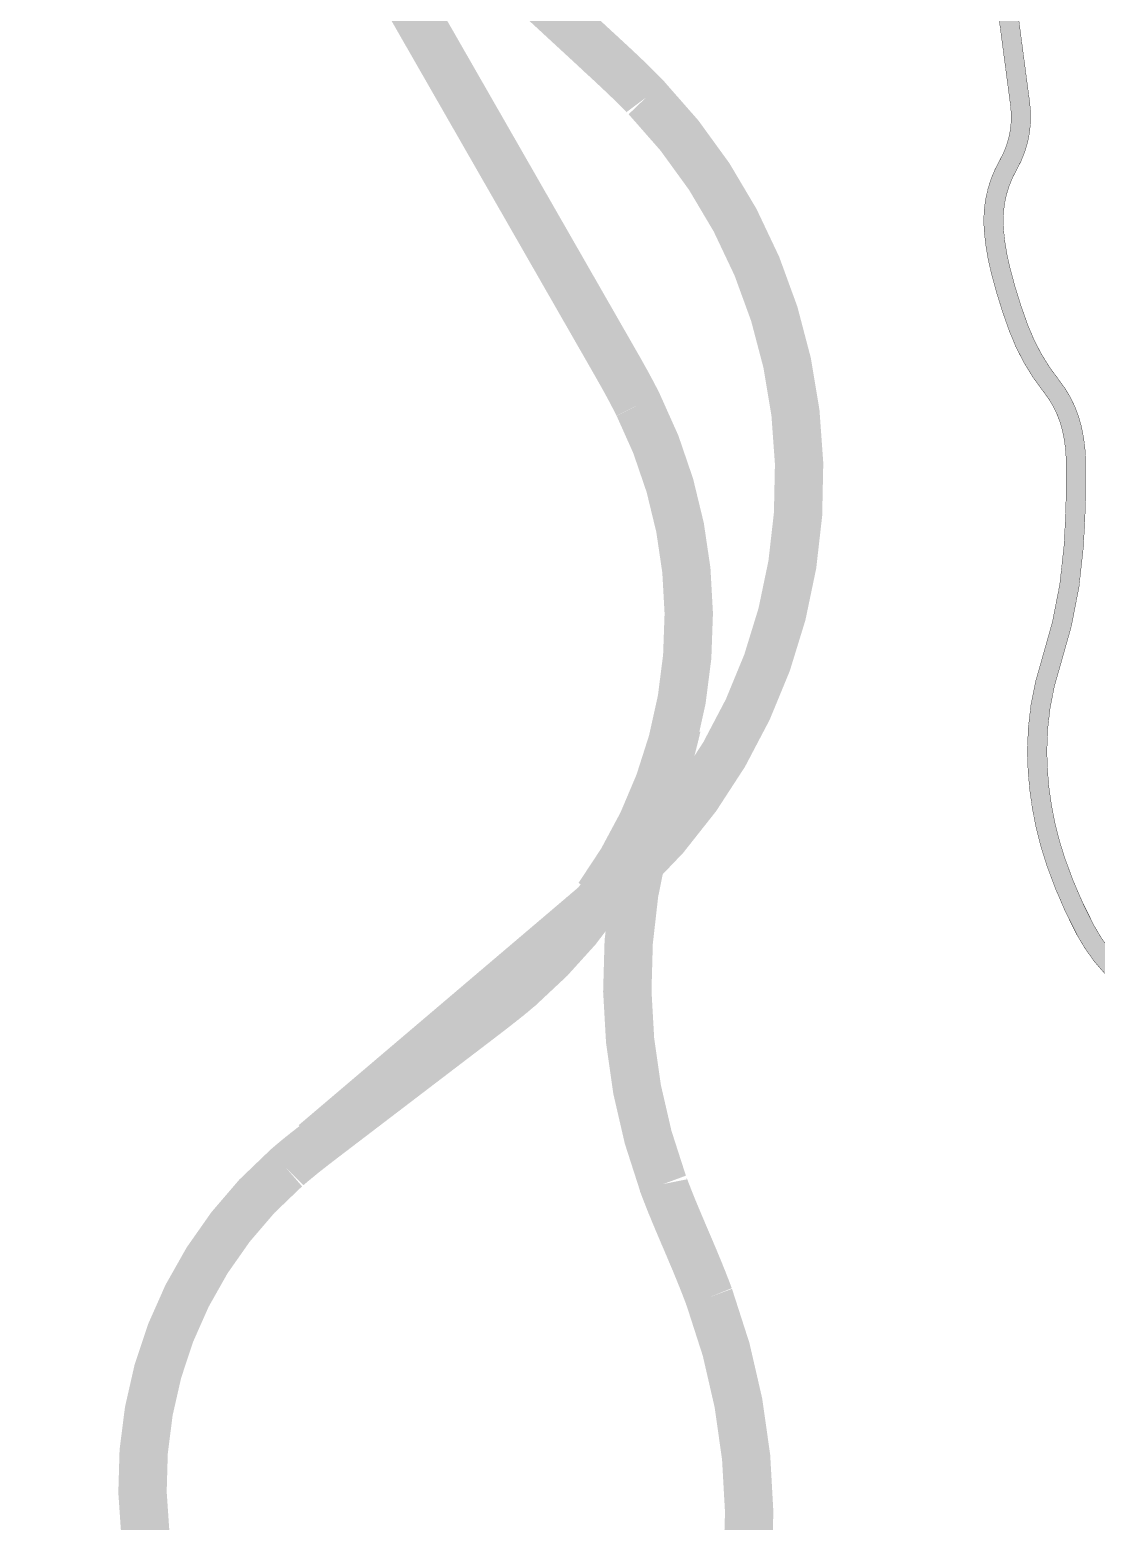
# Model space of a CAD drawing. Header units: millimetres. Extents: x 35362846 to 35427064, y 2977703 to 3025069.
# Drawn here: x 35381434 to 35384740, y 3001088 to 3005714 of the extents above; entities that cross this region are included whole.
import ezdxf

# ---------------------------------------------------------------- set-up
doc = ezdxf.new("R2010")
doc.units = ezdxf.units.MM
doc.linetypes.add('ACAD_ISO03W100', pattern=[30, 12, -18])
doc.layers.add('zhix', color=7, linetype='Continuous', lineweight=100)

msp = doc.modelspace()

# ---------------------------------------------------------------- linework, layer by layer
at = {"color": 7, "lineweight": 30, "const_width": 1}
for points in [[(35384811, 3002828.1, -0.066178), (35384733.9, 3002935.7, -0.040011), (35384643.7, 3003143.5, -0.040444), (35384602, 3003307.9, -0.040658), (35384587.4, 3003475.9, -0.080631), (35384629.6, 3003744.5, 0.06217), (35384700.6, 3004109.1, 0.020666), (35384707.8, 3004375.3, 0.053226), (35384694.7, 3004483.6, 0.111514), (35384625, 3004628.1, -0.078745), (35384527.7, 3004800.4, -0.027664), (35384473.1, 3004975.9, -0.040755), (35384453, 3005096.4, -0.151895), (35384493.8, 3005280.4, 0.164071), (35384534.5, 3005487.2, 0.000046), (35384501.4, 3005737.9, 0.000043), (35384466, 3006006.4, 0.000006), (35384429.8, 3006280.8, -0.000003), (35384373.8, 3006704.4, -0.004654)], [(35384811, 3002828.1, -0.066178), (35384733.9, 3002935.7, -0.040011), (35384643.7, 3003143.5, -0.040444), (35384602, 3003307.9, -0.040658), (35384587.4, 3003475.9, -0.080631), (35384629.6, 3003744.5, 0.06217), (35384700.6, 3004109.1, 0.020666), (35384707.8, 3004375.3, 0.053226), (35384694.7, 3004483.6, 0.111514), (35384625, 3004628.1, -0.078745), (35384527.7, 3004800.4, -0.027664), (35384473.1, 3004975.9, -0.040755), (35384453, 3005096.4, -0.151895), (35384493.8, 3005280.4, 0.164071), (35384534.5, 3005487.2, 0.000046), (35384501.4, 3005737.9, 0.000043), (35384466, 3006006.4, 0.000006), (35384429.8, 3006280.8, -0.000003), (35384373.8, 3006704.4, -0.004654)], [(35384767.2, 3002787, -0.066178), (35384680.9, 3002907.4, -0.040011), (35384586.9, 3003124.1, -0.040444), (35384542.8, 3003297.9, -0.040658), (35384527.4, 3003475.6, -0.080631), (35384572.6, 3003763.2, 0.06217), (35384640.8, 3004113.2, 0.020666), (35384647.8, 3004374.5, 0.053226), (35384636.2, 3004470.1, 0.111514), (35384578, 3004590.8, -0.078745), (35384471.5, 3004779.4, -0.027664), (35384414.9, 3004961.2, -0.040755), (35384393.2, 3005091.4, -0.151895), (35384441.7, 3005310.2, 0.164071), (35384475, 3005479.4, 0.000046), (35384441.9, 3005730, 0.000043), (35384406.5, 3005998.6, 0.000006), (35384370.3, 3006272.9, -0.000003), (35384314.3, 3006696.5, -0.004654)], [(35384767.2, 3002787, -0.066178), (35384680.9, 3002907.4, -0.040011), (35384586.9, 3003124.1, -0.040444), (35384542.8, 3003297.9, -0.040658), (35384527.4, 3003475.6, -0.080631), (35384572.6, 3003763.2, 0.06217), (35384640.8, 3004113.2, 0.020666), (35384647.8, 3004374.5, 0.053226), (35384636.2, 3004470.1, 0.111514), (35384578, 3004590.8, -0.078745), (35384471.5, 3004779.4, -0.027664), (35384414.9, 3004961.2, -0.040755), (35384393.2, 3005091.4, -0.151895), (35384441.7, 3005310.2, 0.164071), (35384475, 3005479.4, 0.000046), (35384441.9, 3005730, 0.000043), (35384406.5, 3005998.6, 0.000006), (35384370.3, 3006272.9, -0.000003), (35384314.3, 3006696.5, -0.004654)]]:
    msp.add_lwpolyline(points, format="xyb", dxfattribs=at)
at = {"color": 7, "linetype": 'ACAD_ISO03W100', "lineweight": 30, "ltscale": 10, "const_width": 60, "flags": 128}
msp.add_lwpolyline([(35418866.2, 2978379, 0.00408), (35418596.8, 2978693.1, 0.004791), (35418362.6, 2978956.6, 0.000354), (35418239.2, 2979092.6, 0.003996), (35418228.1, 2979104.6, 0.067922), (35418130.9, 2979183.4, 0.051225), (35417981.4, 2979254.5, 0.009162), (35417860.1, 2979295.1, 0.017071), (35417793.9, 2979313.4, 0.003191), (35417664.5, 2979343.7, -0.002779), (35417515.8, 2979378.4, -0.00539), (35417279.6, 2979437.5, 0.004922), (35417021.1, 2979502.5, 0.037663), (35416897.7, 2979522.6, -0.03128), (35416749, 2979544.8, -0.053256), (35416561.7, 2979606.3, -0.060444), (35416413, 2979696.4, -0.007588), (35416234.3, 2979841, 0.006847), (35416036.6, 2980001.5, 0.000269), (35415709.9, 2980259.1, -0.000284), (35415399.9, 2980503.6, -0.004911), (35414938.6, 2980875.2, 0.012423), (35414754, 2981019.3, 0.022839), (35414740, 2981028.8, 0.001543), (35414525.8, 2981158.3, 0.010641), (35414147.8, 2981374.4, 0.041104), (35414044.6, 2981420.1, 0.069015), (35413989.5, 2981431, 0.030578), (35413863.2, 2981430.6, 0.031152), (35413746.1, 2981415.8, 0.023526), (35413594.1, 2981379.3, 0.09893), (35413417.6, 2981287.4, -0.098334), (35413240.1, 2981194.7, -0.040735), (35413083.5, 2981162.4, -0.057251), (35412969.5, 2981161.5, -0.032707), (35412844.6, 2981183.2, -0.068284), (35412787.9, 2981205.4, -0.006478), (35412708.2, 2981251.4, -0.00631), (35412627.7, 2981300.6, -0.00711), (35412453, 2981413.9, 0.016112), (35412375, 2981462.5, 0.006031), (35412355.7, 2981473.4, -0.001887), (35412293.4, 2981507.8, -0.031059), (35412115.8, 2981621.9, 0.058562), (35412018.1, 2981677.2, 0.074558), (35411972.8, 2981688.8, 0.023372), (35411824.6, 2981696.9, 0.031359), (35411658.6, 2981687.7, -0.046373), (35411546.1, 2981684.9, -0.013686), (35411441.8, 2981694.8, -0.015348), (35411349.5, 2981709.1, -0.009765), (35411222.9, 2981735.2, -0.009876), (35411098.7, 2981765.9, -0.010304), (35410982.9, 2981799.6, -0.003732), (35410665.7, 2981901.5, -0.011102), (35410325.7, 2982022, -0.019593), (35410137.6, 2982102.1, -0.046253), (35410000.5, 2982183.1, 0.027806), (35409777.8, 2982325.9, 0.038888), (35409137, 2982625.4, -0.041892), (35408543.6, 2982907.1, -0.012072), (35408137.3, 2983156.8, 0.016325), (35407835.3, 2983338.9, 0.005319), (35407527.4, 2983506.8, -0.009278), (35407351.6, 2983604.5, -0.002427), (35407251.1, 2983663.4, -0.001072), (35407024.6, 2983798.5, -0.005689), (35406755.9, 2983963.7, -0.023674), (35406693.7, 2984007.1, -0.028773), (35406654.5, 2984041.2, 0.013707), (35406574.3, 2984115.1, 0.00911), (35406364.5, 2984291.5, 0.004021), (35405878.9, 2984678.5, 0.011893), (35405195.9, 2985188.2, 0.018313), (35404733, 2985492, 0.007204), (35404263.5, 2985766.8, 0.008684), (35403867, 2985982.4, 0.000159), (35403714.4, 2986061.8, 0.000046), (35403186.2, 2986336.7, 0.00152), (35402876.1, 2986496.8, -0.002619), (35402696.3, 2986590.2, -0.160091), (35402640.3, 2986648, -0.04925), (35402551.8, 2986887.9, -0.091163), (35402531.9, 2987160, 0.101587), (35402509, 2987404.2, 0.031939), (35402455.4, 2987546.6, 0.061238), (35402414, 2987614.6, 0.066056), (35402315.7, 2987710, 0.060611), (35402186.1, 2987783.8, 0.013787), (35402000.7, 2987855.4, 0.005566), (35401535.2, 2988014.8, 0.005933), (35401024.9, 2988176.6, 0.060875), (35400973.3, 2988185.6, 0.033224), (35400911.1, 2988184.7, 0.007665), (35400643, 2988158.9, 0.016593), (35400459.3, 2988132.1, -0.061093), (35400408.8, 2988129.3, -0.014976), (35400290.7, 2988140.6, 0.003437), (35399777.5, 2988202.1, 0.001665), (35399411.5, 2988242.1, -0.004914), (35399287.6, 2988256.5, -0.047131), (35399187.2, 2988278.8, -0.017709), (35398930.6, 2988372.2, -0.000111), (35398779.7, 2988433.3, -0.000064), (35398519.9, 2988538.6, -0.000203), (35398073.5, 2988719.8, -0.000406), (35397849.8, 2988811, -0.034138), (35397734.3, 2988867.6, -0.048797), (35397661.1, 2988920, -0.026938), (35397646.4, 2988934.4, -0.001673), (35397423.8, 2989177.9, -0.010211), (35396545.8, 2990185.3, -0.111617), (35396489.3, 2990295.5, -0.00203), (35396470.1, 2990371.7, -0.000724), (35396417.2, 2990585.7, -0.000368), (35396317.1, 2990994.7, -0.001366), (35396290.5, 2991105, -0.050222), (35396256.9, 2991355.6, 0.034229), (35396219.3, 2991724.2, 0.006561), (35396183.3, 2991919, 0.00586), (35396137.5, 2992136.1, 0.016024), (35396087.8, 2992329.3, 0.014863), (35396021.5, 2992533.9, 0.042162), (35395954.4, 2992681.1, 0.029286), (35395828.8, 2992876.9, 0.036503), (35395689.3, 2993042, 0.052275), (35395572.8, 2993138.4, 0.024574), (35395433.6, 2993221.5, 0.019092), (35395245.9, 2993312.3, 0.024727), (35395060.7, 2993382.7, -0.028974), (35394903.1, 2993444.1, -0.030124), (35394739.9, 2993531.1, -0.059007), (35394665.5, 2993589.7, -0.019376), (35394594.5, 2993666.5, -0.00622), (35394386, 2993916.4, -0.009421), (35394243.9, 2994098.1, 0.015545), (35394156.4, 2994207.2, 0.089106), (35394087.4, 2994263.6, -0.100465), (35394027.2, 2994315.2, -0.041655), (35394007, 2994346.1, -0.006432), (35393896.2, 2994557.5, -0.054681), (35393773.9, 2994881.5, 0.109516), (35393695, 2995037.1, 0.074144), (35393642, 2995085, 0.038132), (35393521.4, 2995152.6, 0.066069), (35393359.2, 2995203.2, -0.108378), (35393262.5, 2995242.6, -0.00503), (35393059.4, 2995385.3, 0.003045), (35392724.9, 2995622.4, 0.000083), (35392471.9, 2995799.2, 0.000059), (35392115.6, 2996048.2, 0.004384), (35391640.4, 2996374.1, 0.078102), (35391610.9, 2996387.8, 0.037746), (35391594.4, 2996391.3, 0.002429), (35391334.8, 2996423.8, 0.010506), (35390977.1, 2996459.3, -0.036858), (35390875.7, 2996474.8, -0.036605), (35390856.6, 2996480.7, -0.001586), (35390427.7, 2996649.4, -0.004242), (35389970.5, 2996835.4, -0.026615), (35389899.5, 2996869.6, -0.128736), (35389844.8, 2996921.2, -0.014134), (35389504.6, 2997503.2, -0.01943), (35389279, 2997956.3, 0.038686), (35389156.9, 2998179.6, 0.040491), (35389062.6, 2998301.5, 0.036033), (35388937.1, 2998420.6, 0.040561), (35388843, 2998485.8, 0.049283), (35388757.2, 2998524.7, 0.11391), (35388618.7, 2998538.8, -0.068335), (35388388.5, 2998541.3, -0.035603), (35388043.8, 2998617.8, -0.141206), (35387967.5, 2998666.7, -0.001923), (35387871.2, 2998777.3, -0.000521), (35387518, 2999187, -0.000038), (35386834.3, 2999982.1, -0.000524), (35386784.5, 3000040.2, -0.010134), (35386729.9, 3000106.6, 0.008509), (35386665.1, 3000186, 0.047512), (35386585.5, 3000263.8, -0.02445), (35386424.4, 3000407.4, -0.019729), (35386303.5, 3000536.1, -0.053437), (35386266.2, 3000589.8, -0.06379), (35386232.7, 3000675.2, -0.023074), (35386182.4, 3000922.8, -0.000356), (35386171.5, 3000993.1, -0.000949), (35386167.5, 3001019.5, -0.008757), (35386151, 3001144.1, 0.006075), (35386128.2, 3001323.9, 0.038373), (35386094.2, 3001479.6, 0.046036), (35386044.5, 3001602.9, 0.055767), (35385965.9, 3001721, 0.027631), (35385770.6, 3001929.1, 0.00608), (35385451.2, 3002226.5, 0.010585), (35385262.1, 3002391.1, 0.005944), (35385135.2, 3002494.4, -0.00606), (35385010.7, 3002595.7, -0.016777), (35384908.4, 3002687.2, -0.01359), (35384789.1, 3002807.5, -0.066178), (35384707.4, 3002921.6, -0.040011), (35384615.3, 3003133.8, -0.040444), (35384572.4, 3003302.9, -0.040658), (35384557.4, 3003475.8, -0.080631), (35384601.1, 3003753.8, 0.06217), (35384670.7, 3004111.2, 0.020666), (35384677.8, 3004374.9, 0.053226), (35384665.4, 3004476.8, 0.111514), (35384601.5, 3004609.5, -0.078745), (35384499.6, 3004789.9, -0.027664), (35384444, 3004968.6, -0.040755), (35384423.1, 3005093.9, -0.151895), (35384467.7, 3005295.3, 0.164071), (35384504.7, 3005483.3, 0.000046), (35384471.7, 3005734, 0.000043), (35384436.2, 3006002.5, 0.000006), (35384400, 3006276.9, -0.000003), (35384344.1, 3006700.5, -0.004654), (35384329, 3006823.7, -0.001802), (35384294, 3007142.5)], format="xyb", dxfattribs=at)
at = {"layer": 'zhix', "color": 5, "const_width": 150, "flags": 128}
for points in [[(35383195.9, 3003024.2, 0.280575), (35383320.3, 3004550.8), (35383320.1, 3004551.2), (35383319.6, 3004552.1), (35383319.2, 3004553), (35383318.7, 3004553.9), (35383318.3, 3004554.8), (35383317.8, 3004555.7), (35383317.4, 3004556.6), (35383316.9, 3004557.5), (35383316.5, 3004558.4), (35383316, 3004559.3), (35383315.6, 3004560.2), (35383315.1, 3004561.1), (35383314.7, 3004562), (35383314.2, 3004562.8), (35383313.8, 3004563.7), (35383313.3, 3004564.6), (35383312.9, 3004565.5), (35383312.4, 3004566.4), (35383312, 3004567.3), (35383311.5, 3004568.2), (35383311, 3004569.1), (35383310.6, 3004570), (35383310.1, 3004570.9), (35383309.7, 3004571.8), (35383309.2, 3004572.6), (35383308.8, 3004573.5), (35383308.3, 3004574.4), (35383307.8, 3004575.3), (35383307.4, 3004576.2), (35383306.9, 3004577.1), (35383306.5, 3004578), (35383306, 3004578.9), (35383305.5, 3004579.7), (35383305.1, 3004580.6), (35383304.6, 3004581.5), (35383304.1, 3004582.4), (35383303.7, 3004583.3), (35383303.2, 3004584.2), (35383302.8, 3004585.1), (35383302.3, 3004585.9), (35383301.8, 3004586.8), (35383301.4, 3004587.7), (35383300.9, 3004588.6), (35383300.4, 3004589.5), (35383300, 3004590.4), (35383299.5, 3004591.3), (35383299, 3004592.1), (35383298.6, 3004593), (35383298.1, 3004593.9), (35383297.6, 3004594.8), (35383297.1, 3004595.7), (35383296.7, 3004596.6), (35383296.2, 3004597.4), (35383295.7, 3004598.3), (35383295.3, 3004599.2), (35383294.8, 3004600.1), (35383294.3, 3004601), (35383293.8, 3004601.8), (35383293.4, 3004602.7), (35383292.9, 3004603.6), (35383292.4, 3004604.5), (35383291.9, 3004605.4), (35383291.5, 3004606.2), (35383291, 3004607.1), (35383290.5, 3004608), (35383290, 3004608.9), (35383289.6, 3004609.8), (35383289.1, 3004610.6), (35383288.6, 3004611.5), (35383288.1, 3004612.4), (35383287.7, 3004613.3), (35383287.2, 3004614.2), (35383286.7, 3004615), (35383286.2, 3004615.9), (35383285.7, 3004616.8), (35383285.3, 3004617.7), (35383284.8, 3004618.5), (35383284.3, 3004619.4), (35383283.8, 3004620.3), (35383283.3, 3004621.2), (35383282.9, 3004622.1), (35383282.4, 3004622.9), (35383281.9, 3004623.8), (35383281.4, 3004624.7), (35383280.9, 3004625.6), (35383280.5, 3004626.4), (35383280, 3004627.3), (35383279.5, 3004628.2), (35383279, 3004629.1), (35383278.5, 3004629.9), (35383278, 3004630.8), (35383277.6, 3004631.7), (35383277.1, 3004632.6), (35383276.6, 3004633.4), (35383276.1, 3004634.3), (35383275.6, 3004635.2), (35383275.1, 3004636.1), (35383274.6, 3004636.9), (35383274.2, 3004637.8), (35383273.7, 3004638.7), (35383273.2, 3004639.5), (35383272.7, 3004640.4), (35383272.2, 3004641.3), (35383271.7, 3004642.2), (35383271.2, 3004643), (35383270.7, 3004643.9), (35383270.3, 3004644.8), (35383269.8, 3004645.7), (35383269.3, 3004646.5), (35383268.8, 3004647.4), (35383268.3, 3004648.3), (35383267.8, 3004649.1), (35383267.3, 3004650), (35383266.8, 3004650.9), (35383266.3, 3004651.8), (35383265.8, 3004652.6), (35383265.4, 3004653.5), (35383264.9, 3004654.4), (35383264.4, 3004655.2), (35383263.9, 3004656.1), (35383263.4, 3004657), (35383262.9, 3004657.9), (35383262.4, 3004658.7), (35383261.9, 3004659.6), (35383261.4, 3004660.5), (35383260.9, 3004661.3), (35383260.4, 3004662.2), (35383259.9, 3004663.1), (35383259.5, 3004664), (35383259, 3004664.8), (35383258.5, 3004665.7), (35383258, 3004666.6), (35383257.5, 3004667.4), (35383257, 3004668.3), (35383256.5, 3004669.2), (35383256, 3004670), (35383255.5, 3004670.9), (35383255, 3004671.8), (35383254.5, 3004672.6), (35383254, 3004673.5), (35383253.5, 3004674.4), (35383253, 3004675.3), (35383252.5, 3004676.1), (35383252, 3004677), (35383251.5, 3004677.9), (35383251.1, 3004678.7), (35383250.6, 3004679.6), (35383250.1, 3004680.5), (35383249.6, 3004681.3), (35383249.1, 3004682.2), (35383248.6, 3004683.1), (35383248.1, 3004683.9), (35383247.6, 3004684.8), (35383247.1, 3004685.7), (35383246.6, 3004686.5), (35383246.1, 3004687.4), (35383245.6, 3004688.3), (35383245.1, 3004689.2), (35383244.6, 3004690), (35383244.1, 3004690.9), (35383243.6, 3004691.8), (35383243.1, 3004692.6), (35383242.6, 3004693.5), (35383242.1, 3004694.4), (35383241.6, 3004695.2), (35383241.1, 3004696.1), (35383240.6, 3004697), (35383240.1, 3004697.8), (35383239.6, 3004698.7), (35383239.1, 3004699.6), (35383238.6, 3004700.4), (35383238.1, 3004701.3), (35383237.6, 3004702.2), (35383237.2, 3004703), (35383236.7, 3004703.9), (35383236.2, 3004704.8), (35383235.7, 3004705.6), (35383235.2, 3004706.5), (35383234.7, 3004707.4), (35383234.2, 3004708.2), (35382058.2, 3006760.5)], [(35383606.3, 3000610.9, 0.150064), (35383540.8, 3001783.1), (35383540.6, 3001783.6), (35383540.2, 3001784.5), (35383539.9, 3001785.5), (35383539.5, 3001786.4), (35383539.2, 3001787.4), (35383538.8, 3001788.3), (35383538.5, 3001789.2), (35383538.1, 3001790.2), (35383537.8, 3001791.1), (35383537.4, 3001792), (35383537.1, 3001793), (35383536.7, 3001793.9), (35383536.4, 3001794.9), (35383536, 3001795.8), (35383535.7, 3001796.7), (35383535.3, 3001797.7), (35383535, 3001798.6), (35383534.6, 3001799.5), (35383534.3, 3001800.5), (35383533.9, 3001801.4), (35383533.6, 3001802.3), (35383533.2, 3001803.3), (35383532.8, 3001804.2), (35383532.5, 3001805.1), (35383532.1, 3001806.1), (35383531.8, 3001807), (35383531.4, 3001807.9), (35383531.1, 3001808.9), (35383530.7, 3001809.8), (35383530.3, 3001810.7), (35383530, 3001811.7), (35383529.6, 3001812.6), (35383529.3, 3001813.5), (35383528.9, 3001814.5), (35383528.5, 3001815.4), (35383528.2, 3001816.3), (35383527.8, 3001817.3), (35383527.5, 3001818.2), (35383527.1, 3001819.1), (35383526.7, 3001820.1), (35383526.4, 3001821), (35383526, 3001821.9), (35383525.6, 3001822.9), (35383525.3, 3001823.8), (35383524.9, 3001824.7), (35383524.5, 3001825.7), (35383524.2, 3001826.6), (35383523.8, 3001827.5), (35383523.5, 3001828.4), (35383523.1, 3001829.4), (35383522.7, 3001830.3), (35383522.4, 3001831.2), (35383522, 3001832.2), (35383521.6, 3001833.1), (35383521.2, 3001834), (35383520.9, 3001835), (35383520.5, 3001835.9), (35383520.1, 3001836.8), (35383519.8, 3001837.7), (35383519.4, 3001838.7), (35383519, 3001839.6), (35383518.7, 3001840.5), (35383518.3, 3001841.5), (35383517.9, 3001842.4), (35383517.5, 3001843.3), (35383517.2, 3001844.2), (35383516.8, 3001845.2), (35383516.4, 3001846.1), (35383516.1, 3001847), (35383515.7, 3001848), (35383515.3, 3001848.9), (35383514.9, 3001849.8), (35383514.6, 3001850.7), (35383514.2, 3001851.7), (35383513.8, 3001852.6), (35383513.4, 3001853.5), (35383513.1, 3001854.4), (35383512.7, 3001855.4), (35383512.3, 3001856.3), (35383511.9, 3001857.2), (35383511.6, 3001858.2), (35383511.2, 3001859.1), (35383510.8, 3001860), (35383510.4, 3001860.9), (35383510.1, 3001861.9), (35383509.7, 3001862.8), (35383509.3, 3001863.7), (35383508.9, 3001864.6), (35383508.5, 3001865.6), (35383508.2, 3001866.5), (35383507.8, 3001867.4), (35383507.4, 3001868.3), (35383507, 3001869.3), (35383506.6, 3001870.2), (35383506.3, 3001871.1), (35383505.9, 3001872), (35383505.5, 3001873), (35383505.1, 3001873.9), (35383504.7, 3001874.8), (35383504.4, 3001875.7), (35383504, 3001876.7), (35383503.6, 3001877.6), (35383503.2, 3001878.5), (35383502.8, 3001879.4), (35383502.5, 3001880.4), (35383502.1, 3001881.3), (35383501.7, 3001882.2), (35383501.3, 3001883.1), (35383500.9, 3001884.1), (35383500.5, 3001885), (35383500.2, 3001885.9), (35383499.8, 3001886.8), (35383499.4, 3001887.7), (35383499, 3001888.7), (35383498.6, 3001889.6), (35383498.2, 3001890.5), (35383497.9, 3001891.4), (35383497.5, 3001892.4), (35383497.1, 3001893.3), (35383496.7, 3001894.2), (35383496.3, 3001895.1), (35383495.9, 3001896.1), (35383495.5, 3001897), (35383495.2, 3001897.9), (35383494.8, 3001898.8), (35383494.4, 3001899.7), (35383494, 3001900.7), (35383493.6, 3001901.6), (35383493.2, 3001902.5), (35383492.8, 3001903.4), (35383492.5, 3001904.4), (35383492.1, 3001905.3), (35383491.7, 3001906.2), (35383491.3, 3001907.1), (35383490.9, 3001908), (35383490.5, 3001909), (35383490.1, 3001909.9), (35383489.7, 3001910.8), (35383489.3, 3001911.7), (35383489, 3001912.7), (35383488.6, 3001913.6), (35383488.2, 3001914.5), (35383487.8, 3001915.4), (35383487.4, 3001916.3), (35383487, 3001917.3), (35383486.6, 3001918.2), (35383486.2, 3001919.1), (35383485.8, 3001920), (35383485.5, 3001920.9), (35383485.1, 3001921.9), (35383484.7, 3001922.8), (35383484.3, 3001923.7), (35383483.9, 3001924.6), (35383483.5, 3001925.5), (35383483.1, 3001926.5), (35383482.7, 3001927.4), (35383482.3, 3001928.3), (35383481.9, 3001929.2), (35383481.6, 3001930.2), (35383481.2, 3001931.1), (35383480.8, 3001932), (35383480.4, 3001932.9), (35383480, 3001933.8), (35383479.6, 3001934.8), (35383479.2, 3001935.7), (35383478.8, 3001936.6), (35383478.4, 3001937.5), (35383478, 3001938.4), (35383477.6, 3001939.4), (35383477.3, 3001940.3), (35383476.9, 3001941.2), (35383476.5, 3001942.1), (35383476.1, 3001943), (35383475.7, 3001944), (35383475.3, 3001944.9), (35383474.9, 3001945.8), (35383474.5, 3001946.7), (35383474.1, 3001947.6), (35383473.7, 3001948.6), (35383473.3, 3001949.5), (35383472.9, 3001950.4), (35383472.6, 3001951.3), (35383472.2, 3001952.2), (35383471.8, 3001953.2), (35383471.4, 3001954.1), (35383471, 3001955), (35383470.6, 3001955.9), (35383470.2, 3001956.8), (35383469.8, 3001957.8), (35383469.4, 3001958.7), (35383469, 3001959.6), (35383468.6, 3001960.5), (35383468.2, 3001961.4), (35383467.8, 3001962.4), (35383467.4, 3001963.3), (35383467.1, 3001964.2), (35383466.7, 3001965.1), (35383466.3, 3001966), (35383465.9, 3001966.9), (35383465.5, 3001967.9), (35383465.5, 3001967.9), (35383465.1, 3001968.8), (35383464.7, 3001969.7), (35383464.3, 3001970.6), (35383463.9, 3001971.5), (35383463.5, 3001972.5), (35383463.1, 3001973.4), (35383462.7, 3001974.3), (35383462.3, 3001975.2), (35383462, 3001976.1), (35383461.6, 3001977.1), (35383461.2, 3001978), (35383460.8, 3001978.9), (35383460.4, 3001979.8), (35383460, 3001980.7), (35383459.6, 3001981.7), (35383459.2, 3001982.6), (35383458.8, 3001983.5), (35383458.4, 3001984.4), (35383458, 3001985.3), (35383457.6, 3001986.3), (35383457.2, 3001987.2), (35383456.9, 3001988.1), (35383456.5, 3001989), (35383456.1, 3001989.9), (35383455.7, 3001990.9), (35383455.3, 3001991.8), (35383454.9, 3001992.7), (35383454.5, 3001993.6), (35383454.1, 3001994.5), (35383453.7, 3001995.5), (35383453.3, 3001996.4), (35383452.9, 3001997.3), (35383452.5, 3001998.2), (35383452.2, 3001999.1), (35383451.8, 3002000.1), (35383451.4, 3002001), (35383451, 3002001.9), (35383450.6, 3002002.8), (35383450.2, 3002003.7), (35383449.8, 3002004.7), (35383449.4, 3002005.6), (35383449, 3002006.5), (35383448.6, 3002007.4), (35383448.2, 3002008.4), (35383447.9, 3002009.3), (35383447.5, 3002010.2), (35383447.1, 3002011.1), (35383446.7, 3002012), (35383446.3, 3002013), (35383445.9, 3002013.9), (35383445.5, 3002014.8), (35383445.1, 3002015.7), (35383444.7, 3002016.6), (35383444.4, 3002017.6), (35383444, 3002018.5), (35383443.6, 3002019.4), (35383443.2, 3002020.3), (35383442.8, 3002021.3), (35383442.4, 3002022.2), (35383442, 3002023.1), (35383441.6, 3002024), (35383441.3, 3002024.9), (35383440.9, 3002025.9), (35383440.5, 3002026.8), (35383440.1, 3002027.7), (35383439.7, 3002028.6), (35383439.3, 3002029.5), (35383438.9, 3002030.5), (35383438.5, 3002031.4), (35383438.2, 3002032.3), (35383437.8, 3002033.2), (35383437.4, 3002034.2), (35383437, 3002035.1), (35383436.6, 3002036), (35383436.2, 3002036.9), (35383435.9, 3002037.9), (35383435.5, 3002038.8), (35383435.1, 3002039.7), (35383434.7, 3002040.6), (35383434.3, 3002041.5), (35383433.9, 3002042.5), (35383433.5, 3002043.4), (35383433.2, 3002044.3), (35383432.8, 3002045.2), (35383432.4, 3002046.2), (35383432, 3002047.1), (35383431.6, 3002048), (35383431.3, 3002048.9), (35383430.9, 3002049.9), (35383430.5, 3002050.8), (35383430.1, 3002051.7), (35383429.7, 3002052.6), (35383429.3, 3002053.6), (35383429, 3002054.5), (35383428.6, 3002055.4), (35383428.2, 3002056.3), (35383427.8, 3002057.3), (35383427.5, 3002058.2), (35383427.1, 3002059.1), (35383426.7, 3002060), (35383426.3, 3002061), (35383425.9, 3002061.9), (35383425.6, 3002062.8), (35383425.2, 3002063.7), (35383424.8, 3002064.7), (35383424.4, 3002065.6), (35383424.1, 3002066.5), (35383423.7, 3002067.4), (35383423.3, 3002068.4), (35383422.9, 3002069.3), (35383422.5, 3002070.2), (35383422.2, 3002071.2), (35383421.8, 3002072.1), (35383421.4, 3002073), (35383421.1, 3002073.9), (35383420.7, 3002074.9), (35383420.3, 3002075.8), (35383419.9, 3002076.7), (35383419.6, 3002077.6), (35383419.2, 3002078.6), (35383418.8, 3002079.5), (35383418.4, 3002080.4), (35383418.1, 3002081.4), (35383417.7, 3002082.3), (35383417.3, 3002083.2), (35383417, 3002084.1), (35383416.6, 3002085.1), (35383416.2, 3002086), (35383415.9, 3002086.9), (35383415.5, 3002087.9), (35383415.1, 3002088.8), (35383414.7, 3002089.7), (35383414.4, 3002090.7), (35383414, 3002091.6), (35383413.6, 3002092.5), (35383413.3, 3002093.4), (35383412.9, 3002094.4), (35383412.5, 3002095.3), (35383412.2, 3002096.2), (35383411.8, 3002097.2), (35383411.5, 3002098.1), (35383411.1, 3002099), (35383410.7, 3002100), (35383410.4, 3002100.9), (35383410, 3002101.8), (35383409.6, 3002102.8), (35383409.3, 3002103.7), (35383408.9, 3002104.6), (35383408.6, 3002105.6), (35383408.2, 3002106.5), (35383407.8, 3002107.4), (35383407.5, 3002108.4), (35383407.1, 3002109.3), (35383406.8, 3002110.2), (35383406.4, 3002111.2), (35383406, 3002112.1), (35383405.7, 3002113), (35383405.3, 3002114), (35383405, 3002114.9), (35383404.6, 3002115.8), (35383404.3, 3002116.8), (35383403.9, 3002117.7), (35383403.5, 3002118.6), (35383403.2, 3002119.6), (35383402.8, 3002120.5), (35383402.5, 3002121.4), (35383402.1, 3002122.4), (35383401.8, 3002123.3), (35383401.4, 3002124.2), (35383401.1, 3002125.2), (35383400.7, 3002126.1), (35383400.4, 3002127.1), (35383400, 3002128), (35383399.7, 3002128.9), (35383399.3, 3002129.9), (35383399, 3002130.8), (35383398.6, 3002131.7), (35383398.3, 3002132.7), (35383397.9, 3002133.6), (35383397.8, 3002134.1, -0.149622), (35383338, 3003186.1), (35383338.1, 3003186.6), (35383338.4, 3003187.5), (35383338.6, 3003188.5), (35383338.8, 3003189.5), (35383339.1, 3003190.4), (35383339.3, 3003191.4), (35383339.6, 3003192.4), (35383339.8, 3003193.4), (35383340, 3003194.3), (35383340.3, 3003195.3), (35383340.5, 3003196.3), (35383340.8, 3003197.2), (35383341, 3003198.2), (35383341.3, 3003199.2), (35383341.5, 3003200.1), (35383341.8, 3003201.1), (35383342, 3003202.1), (35383342.2, 3003203.1), (35383342.5, 3003204), (35383342.7, 3003205), (35383343, 3003206), (35383343.2, 3003206.9), (35383343.5, 3003207.9), (35383343.7, 3003208.9), (35383344, 3003209.8), (35383344.2, 3003210.8), (35383344.5, 3003211.8), (35383344.7, 3003212.7), (35383345, 3003213.7), (35383345.2, 3003214.7), (35383345.5, 3003215.6), (35383345.7, 3003216.6), (35383346, 3003217.6), (35383346.3, 3003218.5), (35383346.5, 3003219.5), (35383346.8, 3003220.5), (35383347, 3003221.4), (35383347.3, 3003222.4), (35383347.5, 3003223.4), (35383347.8, 3003224.3), (35383348, 3003225.3), (35383348.3, 3003226.3), (35383348.6, 3003227.2), (35383348.8, 3003228.2), (35383349.1, 3003229.2), (35383349.3, 3003230.1), (35383349.6, 3003231.1), (35383349.9, 3003232.1), (35383350.1, 3003233), (35383350.4, 3003234), (35383350.6, 3003235), (35383350.9, 3003235.9), (35383351.2, 3003236.9), (35383351.4, 3003237.9), (35383351.7, 3003238.8), (35383352, 3003239.8), (35383352.2, 3003240.8), (35383352.5, 3003241.7), (35383352.7, 3003242.7), (35383353, 3003243.7), (35383353.3, 3003244.6), (35383353.5, 3003245.6), (35383353.8, 3003246.5), (35383354.1, 3003247.5), (35383354.3, 3003248.5), (35383354.6, 3003249.4), (35383354.9, 3003250.4), (35383355.1, 3003251.4), (35383355.4, 3003252.3), (35383355.7, 3003253.3), (35383355.9, 3003254.3), (35383356.2, 3003255.2), (35383356.5, 3003256.2), (35383356.7, 3003257.1), (35383357, 3003258.1), (35383357.3, 3003259.1), (35383357.6, 3003260), (35383357.8, 3003261), (35383358.1, 3003262), (35383358.4, 3003262.9), (35383358.6, 3003263.9), (35383358.9, 3003264.8), (35383359.2, 3003265.8), (35383359.5, 3003266.8), (35383359.7, 3003267.7), (35383360, 3003268.7), (35383360.3, 3003269.7), (35383360.5, 3003270.6), (35383360.8, 3003271.6), (35383361.1, 3003272.5), (35383361.4, 3003273.5), (35383361.6, 3003274.5), (35383361.9, 3003275.4), (35383362.2, 3003276.4), (35383362.5, 3003277.3), (35383362.7, 3003278.3), (35383363, 3003279.3), (35383363.3, 3003280.2), (35383363.6, 3003281.2), (35383363.8, 3003282.2), (35383364.1, 3003283.1), (35383364.4, 3003284.1), (35383364.7, 3003285), (35383365, 3003286), (35383365.2, 3003287), (35383365.5, 3003287.9), (35383365.8, 3003288.9), (35383366.1, 3003289.8), (35383366.3, 3003290.8), (35383366.6, 3003291.8), (35383366.9, 3003292.7), (35383367.2, 3003293.7), (35383367.5, 3003294.6), (35383367.7, 3003295.6), (35383368, 3003296.6), (35383368.3, 3003297.5), (35383368.6, 3003298.5), (35383368.9, 3003299.4), (35383369.1, 3003300.4), (35383369.4, 3003301.4), (35383369.7, 3003302.3), (35383370, 3003303.3), (35383370.3, 3003304.2), (35383370.5, 3003305.2), (35383370.8, 3003306.2), (35383371.1, 3003307.1), (35383371.4, 3003308.1), (35383371.7, 3003309), (35383372, 3003310), (35383372.2, 3003311), (35383372.5, 3003311.9), (35383372.8, 3003312.9), (35383373.1, 3003313.8), (35383373.4, 3003314.8), (35383373.6, 3003315.8), (35383373.9, 3003316.7), (35383374.2, 3003317.7), (35383374.5, 3003318.6), (35383374.8, 3003319.6), (35383375.1, 3003320.5), (35383375.3, 3003321.5), (35383375.6, 3003322.5), (35383375.9, 3003323.4), (35383376.2, 3003324.4), (35383376.5, 3003325.3), (35383376.8, 3003326.3), (35383377, 3003327.3), (35383377.3, 3003328.2), (35383377.6, 3003329.2), (35383377.9, 3003330.1), (35383378.2, 3003331.1), (35383378.5, 3003332.1), (35383378.8, 3003333), (35383379, 3003334), (35383379.3, 3003334.9), (35383379.6, 3003335.9), (35383379.9, 3003336.8), (35383380.2, 3003337.8), (35383380.5, 3003338.8), (35383380.8, 3003339.7), (35383381, 3003340.7), (35383381.3, 3003341.6), (35383381.6, 3003342.6), (35383381.9, 3003343.6), (35383382.2, 3003344.5), (35383382.5, 3003345.5), (35383382.8, 3003346.4), (35383383, 3003347.4), (35383383.3, 3003348.3), (35383383.6, 3003349.3), (35383383.9, 3003350.3), (35383384.2, 3003351.2), (35383384.5, 3003352.2), (35383384.8, 3003353.1), (35383385, 3003354.1), (35383385.3, 3003355.1), (35383385.6, 3003356), (35383385.9, 3003357), (35383386.2, 3003357.9), (35383386.5, 3003358.9), (35383386.8, 3003359.8), (35383387, 3003360.8), (35383387.3, 3003361.8), (35383387.6, 3003362.7), (35383387.9, 3003363.7), (35383388.2, 3003364.6), (35383388.5, 3003365.6), (35383388.8, 3003366.6), (35383389, 3003367.5), (35383389.3, 3003368.5), (35383389.6, 3003369.4), (35383389.9, 3003370.4), (35383390.2, 3003371.3), (35383390.5, 3003372.3), (35383390.8, 3003373.3), (35383391, 3003374.2), (35383391.3, 3003375.2), (35383391.6, 3003376.1), (35383391.9, 3003377.1), (35383392.2, 3003378.1), (35383392.5, 3003379), (35383392.8, 3003380), (35383393, 3003380.9), (35383393.3, 3003381.9), (35383393.6, 3003382.8), (35383393.9, 3003383.8), (35383394.2, 3003384.8), (35383394.5, 3003385.7), (35383394.7, 3003386.7), (35383395, 3003387.6), (35383395.3, 3003388.6), (35383395.6, 3003389.6), (35383395.9, 3003390.5), (35383396.2, 3003391.5), (35383396.5, 3003392.4), (35383396.7, 3003393.4), (35383397, 3003394.4), (35383397.3, 3003395.3), (35383397.6, 3003396.3), (35383397.9, 3003397.2), (35383398.2, 3003398.2), (35383398.4, 3003399.1), (35383398.7, 3003400.1), (35383399, 3003401.1), (35383399.3, 3003402), (35383399.6, 3003403), (35383399.9, 3003403.9), (35383400.1, 3003404.9), (35383400.4, 3003405.9), (35383400.7, 3003406.8), (35383401, 3003407.8), (35383401.3, 3003408.7), (35383401.5, 3003409.7), (35383401.8, 3003410.7), (35383402.1, 3003411.6), (35383402.4, 3003412.6), (35383402.7, 3003413.5), (35383403, 3003414.5), (35383403.2, 3003415.5), (35383403.5, 3003416.4), (35383403.8, 3003417.4), (35383404.1, 3003418.3), (35383404.4, 3003419.3), (35383404.6, 3003420.3), (35383404.9, 3003421.2), (35383405.2, 3003422.2), (35383405.5, 3003423.1), (35383405.7, 3003424.1), (35383406, 3003425.1), (35383406.3, 3003426), (35383406.6, 3003427), (35383406.9, 3003427.9), (35383407.1, 3003428.9), (35383407.4, 3003429.9), (35383407.7, 3003430.8), (35383408, 3003431.8), (35383408.2, 3003432.7), (35383408.5, 3003433.7), (35383408.8, 3003434.7), (35383409.1, 3003435.6), (35383409.3, 3003436.6), (35383409.6, 3003437.6), (35383409.9, 3003438.5), (35383410.2, 3003439.5), (35383410.4, 3003440.4), (35383410.7, 3003441.4), (35383411, 3003442.4), (35383411.3, 3003443.3), (35383411.5, 3003444.3), (35383411.8, 3003445.2), (35383412.1, 3003446.2), (35383412.4, 3003447.2), (35383412.6, 3003448.1), (35383412.9, 3003449.1), (35383413.2, 3003450.1), (35383413.5, 3003451), (35383413.7, 3003452), (35383414, 3003452.9), (35383414.3, 3003453.9), (35383414.5, 3003454.9), (35383414.8, 3003455.8), (35383415.1, 3003456.8), (35383415.3, 3003457.8), (35383415.6, 3003458.7), (35383415.9, 3003459.7), (35383416.1, 3003460.6), (35383416.4, 3003461.6), (35383416.7, 3003462.6), (35383416.9, 3003463.5), (35383417.2, 3003464.5), (35383417.5, 3003465.5), (35383417.7, 3003466.4), (35383418, 3003467.4), (35383418.3, 3003468.4), (35383418.5, 3003469.3), (35383418.8, 3003470.3), (35383419.1, 3003471.3), (35383419.3, 3003472.2), (35383419.6, 3003473.2), (35383419.9, 3003474.1), (35383420.1, 3003475.1), (35383420.4, 3003476.1), (35383420.7, 3003477), (35383420.9, 3003478), (35383421.2, 3003479), (35383421.4, 3003479.9), (35383421.7, 3003480.9), (35383422, 3003481.9), (35383422.2, 3003482.8), (35383422.5, 3003483.8), (35383422.7, 3003484.8), (35383423, 3003485.7), (35383423.2, 3003486.7), (35383423.5, 3003487.7), (35383423.8, 3003488.6), (35383424, 3003489.6), (35383424.3, 3003490.6), (35383424.5, 3003491.5), (35383424.8, 3003492.5), (35383425, 3003493.5), (35383425.3, 3003494.4), (35383425.5, 3003495.4), (35383425.8, 3003496.4), (35383426.1, 3003497.3), (35383426.3, 3003498.3), (35383426.6, 3003499.3), (35383426.8, 3003500.2), (35383427.1, 3003501.2), (35383427.3, 3003502.2), (35383427.6, 3003503.1), (35383427.8, 3003504.1), (35383428.1, 3003505.1), (35383428.3, 3003506), (35383428.6, 3003507), (35383428.8, 3003508), (35383429.1, 3003509), (35383429.3, 3003509.9), (35383429.5, 3003510.9), (35383429.8, 3003511.9), (35383430, 3003512.8), (35383430.3, 3003513.8), (35383430.5, 3003514.8), (35383430.8, 3003515.7), (35383431, 3003516.7), (35383431.3, 3003517.7), (35383431.5, 3003518.6), (35383431.7, 3003519.6), (35383432, 3003520.6), (35383432.2, 3003521.6), (35383432.5, 3003522.5), (35383432.7, 3003523.5), (35383432.9, 3003524.5), (35383433.2, 3003525.4), (35383433.4, 3003526.4), (35383433.6, 3003527.4), (35383433.9, 3003528.4), (35383434.1, 3003529.3), (35383434.4, 3003530.3), (35383434.6, 3003531.3), (35383434.8, 3003532.2), (35383435.1, 3003533.2), (35383435.3, 3003534.2), (35383435.5, 3003535.2), (35383435.8, 3003536.1), (35383436, 3003537.1), (35383436.2, 3003538.1), (35383436.4, 3003539.1), (35383436.7, 3003540), (35383436.9, 3003541), (35383437.1, 3003542), (35383437.4, 3003543), (35383437.6, 3003543.9), (35383437.8, 3003544.9), (35383438, 3003545.9), (35383438.3, 3003546.8), (35383438.5, 3003547.8), (35383438.7, 3003548.8), (35383438.9, 3003549.8), (35383439.2, 3003550.7), (35383439.4, 3003551.7)]]:
    msp.add_lwpolyline(points, format="xyb", dxfattribs=at)
at = {"layer": 'zhix', "color": 1, "const_width": 150, "flags": 128}
for points in [[(35382316, 3002259.7), (35383145.5, 3002965.1), (35383146.3, 3002965.7), (35383147, 3002966.4), (35383147.8, 3002967), (35383148.6, 3002967.7), (35383149.3, 3002968.3), (35383150.1, 3002969), (35383150.8, 3002969.6), (35383151.6, 3002970.2), (35383152.4, 3002970.9), (35383153.1, 3002971.5), (35383153.9, 3002972.2), (35383154.6, 3002972.8), (35383155.4, 3002973.5), (35383156.2, 3002974.1), (35383156.9, 3002974.8), (35383157.7, 3002975.4), (35383158.5, 3002976.1), (35383159.2, 3002976.7), (35383160, 3002977.4), (35383160.7, 3002978), (35383161.5, 3002978.7), (35383162.3, 3002979.3), (35383163, 3002980), (35383163.8, 3002980.6), (35383164.5, 3002981.3), (35383165.3, 3002981.9), (35383166.1, 3002982.6), (35383166.8, 3002983.2), (35383167.6, 3002983.9), (35383168.4, 3002984.5), (35383169.1, 3002985.2), (35383169.9, 3002985.8), (35383170.6, 3002986.5), (35383171.4, 3002987.1), (35383172.2, 3002987.8), (35383172.9, 3002988.4), (35383173.7, 3002989.1), (35383174.4, 3002989.7), (35383175.2, 3002990.4), (35383176, 3002991), (35383176.7, 3002991.6), (35383177.5, 3002992.3), (35383178.2, 3002992.9), (35383179, 3002993.6), (35383179.8, 3002994.2), (35383180.5, 3002994.9), (35383181.3, 3002995.5), (35383182, 3002996.2), (35383182.8, 3002996.9), (35383183.6, 3002997.5), (35383184.3, 3002998.2), (35383185.1, 3002998.8), (35383185.8, 3002999.5), (35383186.6, 3003000.1), (35383187.4, 3003000.8), (35383188.1, 3003001.4), (35383188.9, 3003002.1), (35383189.6, 3003002.7), (35383190.4, 3003003.4), (35383191.1, 3003004), (35383191.9, 3003004.7), (35383192.7, 3003005.3), (35383193.4, 3003006), (35383194.2, 3003006.6), (35383194.9, 3003007.3), (35383195.7, 3003007.9), (35383196.5, 3003008.6), (35383197.2, 3003009.2), (35383198, 3003009.9), (35383198.7, 3003010.5), (35383199.5, 3003011.2), (35383200.2, 3003011.8), (35383201, 3003012.5), (35383201.8, 3003013.2), (35383202.5, 3003013.8), (35383203.3, 3003014.5), (35383204, 3003015.1), (35383204.8, 3003015.8), (35383205.5, 3003016.4), (35383206.3, 3003017.1), (35383207, 3003017.7), (35383207.8, 3003018.4), (35383208.6, 3003019), (35383209.3, 3003019.7), (35383210.1, 3003020.4), (35383210.8, 3003021), (35383211.6, 3003021.7), (35383212.3, 3003022.3), (35383213.1, 3003023), (35383213.8, 3003023.6), (35383214.6, 3003024.3), (35383215.3, 3003025), (35383216.1, 3003025.6), (35383216.9, 3003026.3), (35383217.6, 3003026.9), (35383218.4, 3003027.6), (35383219.1, 3003028.2), (35383219.9, 3003028.9), (35383220.6, 3003029.6), (35383221.4, 3003030.2), (35383222.1, 3003030.9), (35383222.9, 3003031.5), (35383223.6, 3003032.2), (35383224.4, 3003032.9), (35383225.1, 3003033.5), (35383225.9, 3003034.2), (35383226.6, 3003034.8), (35383227.4, 3003035.5), (35383228.1, 3003036.2), (35383228.9, 3003036.8), (35383229.6, 3003037.5), (35383230.4, 3003038.1), (35383231.1, 3003038.8), (35383231.9, 3003039.5), (35383232.6, 3003040.1), (35383233.4, 3003040.8), (35383234.1, 3003041.5), (35383234.9, 3003042.1), (35383235.6, 3003042.8), (35383236.4, 3003043.4), (35383237.1, 3003044.1), (35383237.9, 3003044.8), (35383238.6, 3003045.4), (35383239.4, 3003046.1), (35383240.1, 3003046.8), (35383240.9, 3003047.4), (35383241.6, 3003048.1), (35383242.3, 3003048.8), (35383243.1, 3003049.4), (35383243.8, 3003050.1), (35383244.6, 3003050.8), (35383245.3, 3003051.4), (35383246.1, 3003052.1), (35383246.8, 3003052.8), (35383247.6, 3003053.4), (35383248.3, 3003054.1), (35383249.1, 3003054.8), (35383249.8, 3003055.4), (35383250.5, 3003056.1), (35383251.3, 3003056.8), (35383252, 3003057.4), (35383252.8, 3003058.1), (35383253.5, 3003058.8), (35383254.2, 3003059.5), (35383255, 3003060.1), (35383255.7, 3003060.8), (35383256.5, 3003061.5), (35383257.2, 3003062.1), (35383258, 3003062.8), (35383258.7, 3003063.5), (35383259.4, 3003064.2), (35383260.2, 3003064.8), (35383260.9, 3003065.5), (35383261.7, 3003066.2), (35383262.4, 3003066.8), (35383263.1, 3003067.5), (35383263.9, 3003068.2), (35383264.6, 3003068.9), (35383265.3, 3003069.5), (35383266.1, 3003070.2), (35383266.8, 3003070.9), (35383267.6, 3003071.6), (35383268.3, 3003072.3), (35383269, 3003072.9), (35383269.8, 3003073.6), (35383270.5, 3003074.3), (35383271.2, 3003075), (35383272, 3003075.6), (35383272.7, 3003076.3), (35383273.4, 3003077), (35383274.2, 3003077.7), (35383274.9, 3003078.4), (35383275.6, 3003079), (35383276.4, 3003079.7), (35383277.1, 3003080.4), (35383277.8, 3003081.1), (35383278.6, 3003081.8), (35383279.3, 3003082.5), (35383280, 3003083.1), (35383280.8, 3003083.8), (35383281.5, 3003084.5), (35383282.2, 3003085.2), (35383282.9, 3003085.9), (35383283.7, 3003086.6), (35383284.4, 3003087.2), (35383285.1, 3003087.9), (35383285.9, 3003088.6), (35383286.6, 3003089.3), (35383287.3, 3003090), (35383288, 3003090.7), (35383288.8, 3003091.4), (35383289.5, 3003092), (35383290.2, 3003092.7), (35383290.9, 3003093.4), (35383291.7, 3003094.1), (35383292.4, 3003094.8), (35383293.1, 3003095.5), (35383293.8, 3003096.2), (35383294.6, 3003096.9), (35383294.9, 3003097.2, 0.415122), (35383344.6, 3005504.6), (35383344.3, 3005505), (35383343.6, 3005505.7), (35383342.9, 3005506.4), (35383342.2, 3005507.1), (35383341.5, 3005507.8), (35383340.8, 3005508.5), (35383340.1, 3005509.3), (35383339.4, 3005510), (35383338.7, 3005510.7), (35383338, 3005511.4), (35383337.3, 3005512.1), (35383336.6, 3005512.9), (35383335.9, 3005513.6), (35383335.2, 3005514.3), (35383334.5, 3005515), (35383333.8, 3005515.7), (35383333.1, 3005516.4), (35383332.4, 3005517.1), (35383331.7, 3005517.9), (35383331, 3005518.6), (35383330.3, 3005519.3), (35383329.6, 3005520), (35383328.9, 3005520.7), (35383328.2, 3005521.4), (35383327.5, 3005522.1), (35383326.8, 3005522.8), (35383326.1, 3005523.5), (35383325.4, 3005524.3), (35383324.7, 3005525), (35383324, 3005525.7), (35383323.3, 3005526.4), (35383322.6, 3005527.1), (35383321.9, 3005527.8), (35383321.2, 3005528.5), (35383320.5, 3005529.2), (35383319.8, 3005529.9), (35383319, 3005530.6), (35383318.3, 3005531.3), (35383317.6, 3005532), (35383316.9, 3005532.8), (35383316.2, 3005533.5), (35383315.5, 3005534.2), (35383314.8, 3005534.9), (35383314.1, 3005535.6), (35383313.4, 3005536.3), (35383312.7, 3005537), (35383312, 3005537.7), (35383311.2, 3005538.4), (35383310.5, 3005539.1), (35383309.8, 3005539.8), (35383309.1, 3005540.5), (35383308.4, 3005541.2), (35383307.7, 3005541.9), (35383307, 3005542.6), (35383306.3, 3005543.3), (35383305.5, 3005544), (35383304.8, 3005544.7), (35383304.1, 3005545.4), (35383303.4, 3005546.1), (35383302.7, 3005546.8), (35383302, 3005547.5), (35383301.3, 3005548.2), (35383300.5, 3005548.9), (35383299.8, 3005549.6), (35383299.1, 3005550.3), (35383298.4, 3005551), (35383297.7, 3005551.7), (35383297, 3005552.4), (35383296.2, 3005553.1), (35383295.5, 3005553.8), (35383294.8, 3005554.5), (35383294.1, 3005555.2), (35383293.4, 3005555.9), (35383292.7, 3005556.6), (35383291.9, 3005557.3), (35383291.2, 3005558), (35383290.5, 3005558.7), (35383289.8, 3005559.4), (35383289.1, 3005560), (35383288.3, 3005560.7), (35383287.6, 3005561.4), (35383286.9, 3005562.1), (35383286.2, 3005562.8), (35383285.5, 3005563.5), (35383284.7, 3005564.2), (35383284, 3005564.9), (35383283.3, 3005565.6), (35383282.6, 3005566.3), (35383281.9, 3005567), (35383281.1, 3005567.7), (35383280.4, 3005568.4), (35383279.7, 3005569.1), (35383279, 3005569.7), (35383278.2, 3005570.4), (35383277.5, 3005571.1), (35383276.8, 3005571.8), (35383276.1, 3005572.5), (35383275.3, 3005573.2), (35383274.6, 3005573.9), (35383273.9, 3005574.6), (35383273.2, 3005575.3), (35383272.5, 3005576), (35383271.7, 3005576.6), (35383271, 3005577.3), (35383270.3, 3005578), (35383269.6, 3005578.7), (35383268.8, 3005579.4), (35383268.1, 3005580.1), (35383267.4, 3005580.8), (35383266.6, 3005581.5), (35383265.9, 3005582.1), (35383265.2, 3005582.8), (35383264.5, 3005583.5), (35383263.7, 3005584.2), (35383263, 3005584.9), (35383262.3, 3005585.6), (35383261.6, 3005586.3), (35383260.8, 3005587), (35383260.1, 3005587.6), (35383259.4, 3005588.3), (35383258.6, 3005589), (35383257.9, 3005589.7), (35383257.2, 3005590.4), (35383256.5, 3005591.1), (35383255.7, 3005591.7), (35383255, 3005592.4), (35383254.3, 3005593.1), (35383253.5, 3005593.8), (35383252.8, 3005594.5), (35383252.1, 3005595.2), (35383251.4, 3005595.9), (35383250.6, 3005596.5), (35383249.9, 3005597.2), (35383249.2, 3005597.9), (35383248.4, 3005598.6), (35383247.7, 3005599.3), (35383247, 3005600), (35383246.2, 3005600.6), (35383245.5, 3005601.3), (35383244.8, 3005602), (35383244.1, 3005602.7), (35383243.3, 3005603.4), (35383242.6, 3005604), (35383241.9, 3005604.7), (35383241.1, 3005605.4), (35383240.4, 3005606.1), (35383239.7, 3005606.8), (35383238.9, 3005607.5), (35383238.2, 3005608.1), (35383237.5, 3005608.8), (35383236.7, 3005609.5), (35383236, 3005610.2), (35383235.3, 3005610.9), (35383234.5, 3005611.5), (35383233.8, 3005612.2), (35383233.1, 3005612.9), (35383232.3, 3005613.6), (35383231.6, 3005614.3), (35383230.9, 3005614.9), (35383230.1, 3005615.6), (35383229.4, 3005616.3), (35383228.7, 3005617), (35383227.9, 3005617.7), (35383227.2, 3005618.4), (35383226.5, 3005619), (35383225.7, 3005619.7), (35383225, 3005620.4), (35383224.3, 3005621.1), (35383223.5, 3005621.8), (35383222.8, 3005622.4), (35383222.1, 3005623.1), (35383221.3, 3005623.8), (35383220.6, 3005624.5), (35383219.9, 3005625.1), (35383219.1, 3005625.8), (35383218.4, 3005626.5), (35383217.7, 3005627.2), (35383216.9, 3005627.9), (35383216.2, 3005628.5), (35383215.5, 3005629.2), (35383214.7, 3005629.9), (35383214, 3005630.6), (35383213.3, 3005631.3), (35383212.5, 3005631.9), (35383211.8, 3005632.6), (35383211.1, 3005633.3), (35383210.3, 3005634), (35383209.6, 3005634.7), (35383208.9, 3005635.3), (35383208.1, 3005636), (35383207.4, 3005636.7), (35383206.7, 3005637.4), (35383205.9, 3005638), (35383205.2, 3005638.7), (35383204.5, 3005639.4), (35383203.7, 3005640.1), (35383203, 3005640.8), (35383202.3, 3005641.4), (35383201.5, 3005642.1), (35383200.8, 3005642.8), (35382375.2, 3006405.7)], [(35382592.5, 2999999.6, -0.55872), (35382228.6, 3002183.6), (35382229, 3002184), (35382229.8, 3002184.6), (35382230.5, 3002185.3), (35382231.3, 3002185.9), (35382232, 3002186.6), (35382232.8, 3002187.2), (35382233.6, 3002187.9), (35382234.3, 3002188.5), (35382235.1, 3002189.2), (35382235.8, 3002189.9), (35382236.6, 3002190.5), (35382237.3, 3002191.2), (35382238.1, 3002191.8), (35382238.9, 3002192.5), (35382239.6, 3002193.1), (35382240.4, 3002193.8), (35382241.1, 3002194.4), (35382241.9, 3002195), (35382242.7, 3002195.7), (35382243.4, 3002196.3), (35382244.2, 3002197), (35382245, 3002197.6), (35382245.7, 3002198.3), (35382246.5, 3002198.9), (35382247.3, 3002199.6), (35382248, 3002200.2), (35382248.8, 3002200.9), (35382249.6, 3002201.5), (35382250.3, 3002202.1), (35382251.1, 3002202.8), (35382251.9, 3002203.4), (35382252.6, 3002204.1), (35382253.4, 3002204.7), (35382254.2, 3002205.3), (35382254.9, 3002206), (35382255.7, 3002206.6), (35382256.5, 3002207.3), (35382257.2, 3002207.9), (35382258, 3002208.5), (35382258.8, 3002209.2), (35382259.6, 3002209.8), (35382260.3, 3002210.4), (35382261.1, 3002211.1), (35382261.9, 3002211.7), (35382262.6, 3002212.3), (35382263.4, 3002213), (35382264.2, 3002213.6), (35382265, 3002214.2), (35382265.7, 3002214.9), (35382266.5, 3002215.5), (35382267.3, 3002216.1), (35382268.1, 3002216.8), (35382268.8, 3002217.4), (35382269.6, 3002218), (35382270.4, 3002218.7), (35382271.2, 3002219.3), (35382271.9, 3002219.9), (35382272.7, 3002220.6), (35382273.5, 3002221.2), (35382274.3, 3002221.8), (35382275.1, 3002222.4), (35382275.8, 3002223.1), (35382276.6, 3002223.7), (35382277.4, 3002224.3), (35382278.2, 3002225), (35382278.9, 3002225.6), (35382279.7, 3002226.2), (35382280.5, 3002226.8), (35382281.3, 3002227.5), (35382282.1, 3002228.1), (35382282.9, 3002228.7), (35382283.6, 3002229.3), (35382284.4, 3002230), (35382285.2, 3002230.6), (35382286, 3002231.2), (35382286.8, 3002231.8), (35382287.5, 3002232.4), (35382288.3, 3002233.1), (35382289.1, 3002233.7), (35382289.9, 3002234.3), (35382290.7, 3002234.9), (35382291.5, 3002235.5), (35382292.2, 3002236.2), (35382293, 3002236.8), (35382293.8, 3002237.4), (35382294.6, 3002238), (35382295.4, 3002238.6), (35382296.2, 3002239.3), (35382297, 3002239.9), (35382297.7, 3002240.5), (35382298.5, 3002241.1), (35382299.3, 3002241.7), (35382300.1, 3002242.4), (35382300.9, 3002243), (35382301.7, 3002243.6), (35382302.5, 3002244.2), (35382303.3, 3002244.8), (35382304, 3002245.4), (35382304.8, 3002246.1), (35382305.6, 3002246.7), (35382306.4, 3002247.3), (35382307.2, 3002247.9), (35382308, 3002248.5), (35382308.8, 3002249.1), (35382309.6, 3002249.7), (35382310.3, 3002250.4), (35382311.1, 3002251), (35382311.9, 3002251.6), (35382312.7, 3002252.2), (35382313.5, 3002252.8), (35382314.3, 3002253.4), (35382315.1, 3002254), (35382315.9, 3002254.7), (35382316.7, 3002255.3), (35382317.5, 3002255.9), (35382318.2, 3002256.5), (35382319, 3002257.1), (35382319.8, 3002257.7), (35382320.6, 3002258.3), (35382321.4, 3002258.9), (35382322.2, 3002259.5), (35382323, 3002260.2), (35382323.8, 3002260.8), (35382324.6, 3002261.4), (35382325.4, 3002262), (35382326.2, 3002262.6), (35382327, 3002263.2), (35382327.8, 3002263.8), (35382328.5, 3002264.4), (35382329.3, 3002265), (35382330.1, 3002265.6), (35382330.9, 3002266.3), (35382331.7, 3002266.9), (35382332.5, 3002267.5), (35382333.3, 3002268.1), (35382334.1, 3002268.7), (35382334.9, 3002269.3), (35382335.7, 3002269.9), (35382336.5, 3002270.5), (35382337.3, 3002271.1), (35382338.1, 3002271.7), (35382338.9, 3002272.3), (35382339.7, 3002273), (35382340.4, 3002273.6), (35382341.2, 3002274.2), (35382342, 3002274.8), (35382342.8, 3002275.4), (35382343.6, 3002276), (35382344.4, 3002276.6), (35382345.2, 3002277.2), (35382346, 3002277.8), (35382346.8, 3002278.4), (35382347.6, 3002279), (35382348.4, 3002279.6), (35382349.2, 3002280.2), (35382350, 3002280.8), (35382350.8, 3002281.5), (35382351.6, 3002282.1), (35382352.4, 3002282.7), (35382353.2, 3002283.3), (35382354, 3002283.9), (35382354.7, 3002284.5), (35382355.5, 3002285.1), (35382356.3, 3002285.7), (35382357.1, 3002286.3), (35382357.9, 3002286.9), (35382358.7, 3002287.5), (35382359.5, 3002288.1), (35382360.3, 3002288.7), (35382361.1, 3002289.3), (35382815.7, 3002636.2), (35382816.4, 3002636.8), (35382817.2, 3002637.4), (35382818, 3002638.1), (35382818.8, 3002638.7), (35382819.6, 3002639.3), (35382820.4, 3002639.9), (35382821.2, 3002640.5), (35382822, 3002641.1), (35382822.8, 3002641.7), (35382823.6, 3002642.3), (35382824.4, 3002642.9), (35382825.2, 3002643.5), (35382826, 3002644.1), (35382826.8, 3002644.7), (35382827.6, 3002645.3), (35382828.4, 3002645.9), (35382829.2, 3002646.5), (35382830, 3002647.2), (35382830.8, 3002647.8), (35382831.6, 3002648.4), (35382832.3, 3002649), (35382833.1, 3002649.6), (35382833.9, 3002650.2), (35382834.7, 3002650.8), (35382835.5, 3002651.4), (35382836.3, 3002652), (35382837.1, 3002652.6), (35382837.9, 3002653.2), (35382838.7, 3002653.8), (35382839.5, 3002654.4), (35382840.3, 3002655.1), (35382841.1, 3002655.7), (35382841.9, 3002656.3), (35382842.7, 3002656.9), (35382843.5, 3002657.5), (35382844.3, 3002658.1), (35382845, 3002658.7), (35382845.8, 3002659.3), (35382846.6, 3002659.9), (35382847.4, 3002660.5), (35382848.2, 3002661.1), (35382849, 3002661.7), (35382849.8, 3002662.4), (35382850.6, 3002663), (35382851.4, 3002663.6), (35382852.2, 3002664.2), (35382853, 3002664.8), (35382853.8, 3002665.4), (35382854.6, 3002666), (35382855.4, 3002666.6), (35382856.1, 3002667.2), (35382856.9, 3002667.8), (35382857.7, 3002668.5), (35382858.5, 3002669.1), (35382859.3, 3002669.7), (35382860.1, 3002670.3), (35382860.9, 3002670.9), (35382861.7, 3002671.5), (35382862.5, 3002672.1), (35382863.3, 3002672.7), (35382864.1, 3002673.4), (35382864.9, 3002674), (35382865.6, 3002674.6), (35382866.4, 3002675.2), (35382867.2, 3002675.8), (35382868, 3002676.4), (35382868.8, 3002677), (35382869.6, 3002677.6), (35382870.4, 3002678.3), (35382871.2, 3002678.9), (35382872, 3002679.5), (35382872.8, 3002680.1), (35382873.5, 3002680.7), (35382874.3, 3002681.3), (35382875.1, 3002681.9), (35382875.9, 3002682.6), (35382876.7, 3002683.2), (35382877.5, 3002683.8), (35382878.3, 3002684.4), (35382879.1, 3002685), (35382879.8, 3002685.6), (35382880.6, 3002686.2), (35382881.4, 3002686.9), (35382882.2, 3002687.5), (35382883, 3002688.1), (35382883.8, 3002688.7), (35382884.6, 3002689.3), (35382885.4, 3002690), (35382886.1, 3002690.6), (35382886.9, 3002691.2), (35382887.7, 3002691.8), (35382888.5, 3002692.4), (35382889.3, 3002693), (35382890.1, 3002693.7), (35382890.9, 3002694.3), (35382891.6, 3002694.9), (35382892.4, 3002695.5), (35382893.2, 3002696.1), (35382894, 3002696.8), (35382894.8, 3002697.4), (35382895.6, 3002698), (35382896.3, 3002698.6), (35382897.1, 3002699.3), (35382897.9, 3002699.9), (35382898.7, 3002700.5), (35382899.5, 3002701.1), (35382900.3, 3002701.7), (35382901, 3002702.4), (35382901.8, 3002703), (35382902.6, 3002703.6), (35382903.4, 3002704.2), (35382904.2, 3002704.9), (35382904.9, 3002705.5), (35382905.7, 3002706.1), (35382906.5, 3002706.7), (35382907.3, 3002707.4), (35382908.1, 3002708), (35382908.8, 3002708.6), (35382909.6, 3002709.2), (35382910.4, 3002709.9), (35382911.2, 3002710.5), (35382912, 3002711.1), (35382912.7, 3002711.8), (35382913.5, 3002712.4), (35382914.3, 3002713), (35382915.1, 3002713.6), (35382915.8, 3002714.3), (35382916.6, 3002714.9), (35382917.4, 3002715.5), (35382918.2, 3002716.2), (35382918.9, 3002716.8), (35382919.7, 3002717.4), (35382920.5, 3002718.1), (35382921.3, 3002718.7), (35382922, 3002719.3), (35382922.8, 3002720), (35382923.6, 3002720.6), (35382924.4, 3002721.2), (35382925.1, 3002721.9), (35382925.9, 3002722.5), (35382926.7, 3002723.1), (35382927.4, 3002723.8), (35382928.2, 3002724.4), (35382929, 3002725), (35382929.8, 3002725.7), (35382930.5, 3002726.3), (35382931.3, 3002727), (35382932.1, 3002727.6), (35382932.8, 3002728.2), (35382933.6, 3002728.9), (35382934.4, 3002729.5), (35382935.1, 3002730.2), (35382935.9, 3002730.8), (35382936.7, 3002731.4), (35382937.5, 3002732.1), (35382938.2, 3002732.7), (35382939, 3002733.4), (35382939.8, 3002734), (35382940.5, 3002734.6), (35382941.3, 3002735.3), (35382942, 3002735.9), (35382942.8, 3002736.6), (35382943.6, 3002737.2), (35382944.3, 3002737.9), (35382945.1, 3002738.5), (35382945.9, 3002739.2), (35382946.6, 3002739.8), (35382947.4, 3002740.5), (35382948.2, 3002741.1), (35382948.9, 3002741.7), (35382949.7, 3002742.4), (35382950.4, 3002743), (35382951.2, 3002743.7), (35382952, 3002744.3), (35382952.7, 3002745), (35382953.5, 3002745.6), (35382954.2, 3002746.3), (35382955, 3002747), (35382955.8, 3002747.6), (35382956.1, 3002747.9, 0.062141), (35383205.2, 3003023.4)]]:
    msp.add_lwpolyline(points, format="xyb", dxfattribs=at)

doc.saveas('drawing.dxf')
